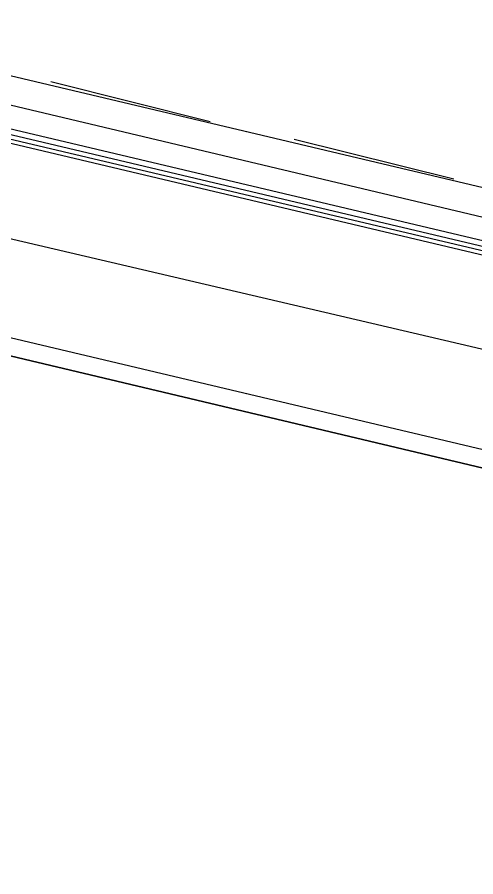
# Model space of a CAD drawing. Header units: feet. Extents: x -84 to 198, y -22 to 181.
# Drawn here: x 78.192 to 79.573, y 15.678 to 18.264 of the extents above; entities that cross this region are included whole.
import ezdxf

# ---------------------------------------------------------------- set-up
doc = ezdxf.new("R2010")
doc.units = ezdxf.units.FT
doc.layers.add('A-LINEA', color=7, linetype='CONTINUOUS')

msp = doc.modelspace()

# ---------------------------------------------------------------- linework, layer by layer
at = {"layer": 'A-LINEA'}
for p, q in [((77.9067, 18.1511), (85.0133, 16.4711)), ((78.2933, 18.0711), (78.7733, 17.9511)), ((79.6667, 17.6444), (78.04, 18.0311)), ((79.0267, 17.8978), (79.5067, 17.7778)), ((77.3867, 17.4311), (89.6, 14.5378)), ((77.7333, 17.4044), (84.84, 15.7244))]:
    msp.add_line(p, q, dxfattribs=at)
for points in [[(126.2667, 36.6311), (119.2267, 38.2978), (119.16, 37.9644), (109.12, 40.3378), (105.48, 24.9378), (96.3733, 27.2578), (96.2667, 26.7644), (92.6933, 27.6178), (92.1333, 25.2311), (89.6, 14.5378), (77.3867, 17.4311), (77.2267, 16.7778), (73.6667, 17.6178), (72.7067, 13.6044), (71.9067, 10.1778)], [(79.6533, 17.5778), (77.96, 17.9778), (77.9467, 17.9778), (77.9467, 17.9644), (79.64, 17.5644)], [(79.64, 17.5378), (77.9467, 17.9378), (77.9467, 17.9511), (79.64, 17.5511)], [(77.8, 17.6844), (79.5733, 17.2711), (81.16, 16.8978)]]:
    msp.add_lwpolyline(points, dxfattribs=at)

doc.saveas('drawing.dxf')
